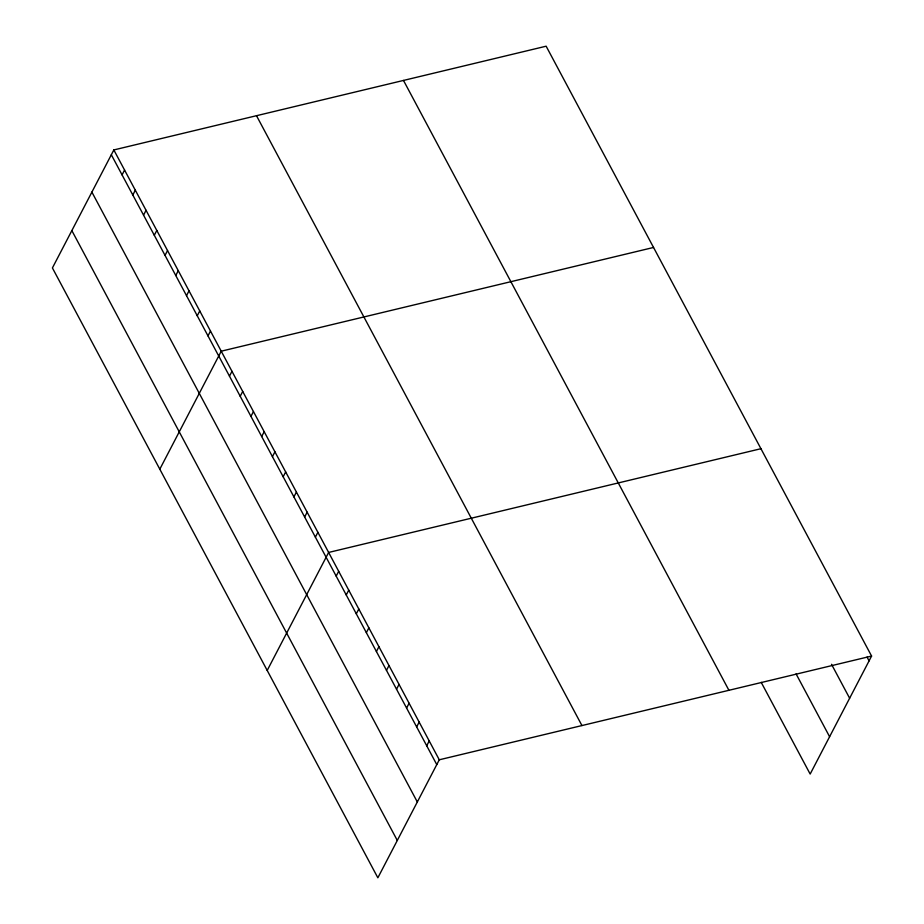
<?xml version="1.0" encoding="UTF-8"?>
<svg xmlns="http://www.w3.org/2000/svg" width="924" height="924" viewBox="0 0 924 924"><rect width="100%" height="100%" fill="white"/><g stroke="black" fill="none" stroke-linecap="round" stroke-linejoin="round"><path stroke-width="1.39" d="M113.837 149.942L52.414 267.937L377.858 877.8L439.281 759.794L871.586 656.063L546.142 46.2L113.837 149.942L439.281 759.794M122.072 174.89L124.578 170.062M132.813 195.01L135.32 190.194M143.555 215.13L146.061 210.314M154.285 235.262L156.803 230.446M165.026 255.382L167.544 250.566M175.768 275.514L178.274 270.686M186.509 295.634L189.016 290.817M197.251 315.765L199.757 310.938M207.992 335.886L210.499 331.069M159.806 469.196L221.24 351.189L653.545 247.459M229.464 376.137L231.982 371.321M240.205 396.269L242.712 391.441M250.947 416.389L253.453 411.573M261.688 436.521L264.195 431.693M272.43 456.641L274.936 451.824M283.16 476.761L285.678 471.945M293.901 496.893L296.419 492.065M304.643 517.013L307.149 512.196M315.384 537.144L317.891 532.316M267.209 670.443L328.632 552.448L760.937 448.706M336.186 576.114L338.692 571.298M346.246 594.964L348.752 590.147M356.294 613.813L358.812 608.997M366.354 632.663L368.872 627.846M376.414 651.524L378.932 646.696M386.475 670.374L388.981 665.546M396.535 689.223L399.041 684.395M406.595 708.073L409.101 703.245M416.655 726.922L419.161 722.094M426.715 745.772L429.221 740.944M871.586 656.063L810.163 774.058L761.203 682.328M867.059 657.114L869.08 660.879M831.531 664.298L849.63 698.232M796.072 673.873L829.602 736.717M403.488 80.434L728.921 690.297M256.502 115.708L581.947 725.559M111.33 154.758L436.775 764.622M91.892 192.111L417.325 801.974M71.853 230.596L397.297 840.447"/></g></svg>
